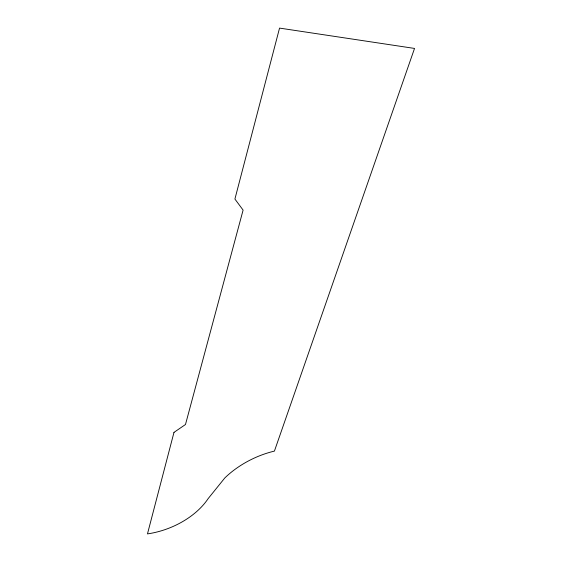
<?xml version="1.0" encoding="UTF-8"?>
<svg xmlns="http://www.w3.org/2000/svg" width="562" height="562" viewBox="0 0 562 562"><rect width="100%" height="100%" fill="white"/><g stroke="black" fill="none" stroke-linecap="round" stroke-linejoin="round"><path stroke-width="0.84" d="M173.981 432.382L147.469 533.9A65.262 42.115 -20.3 0 0 208.144 498.62L224.821 477.946A69.281 42.508 -25.5 0 1 274.418 451.103L414.531 48.43L279.546 28.1L234.909 199.046L243.1 210.104L185.481 424.507L173.981 432.382"/></g></svg>
